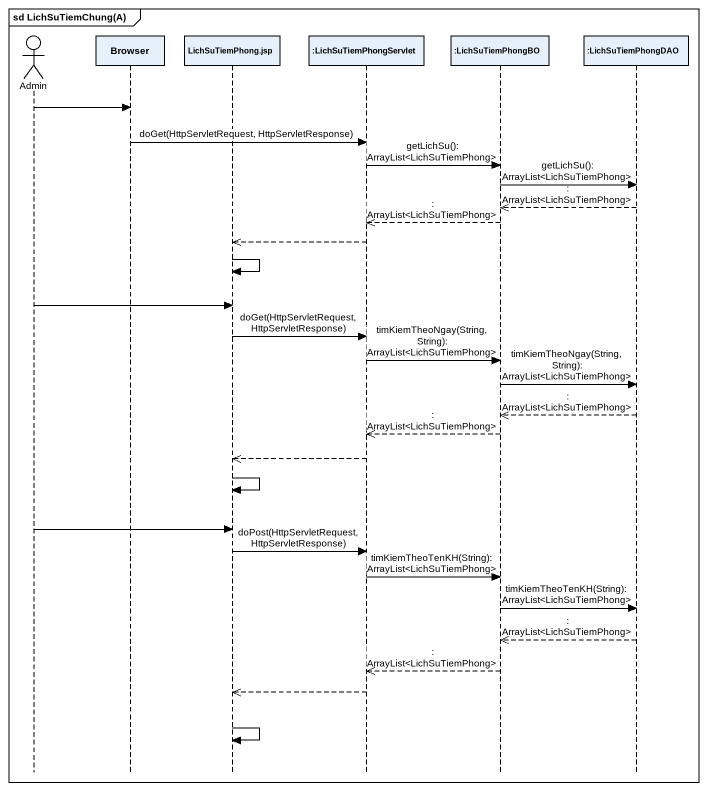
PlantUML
@startuml
mainframe sd LichSuTiemChung(A)
hide footbox
actor Admin
participant Browser
participant "LichSuTiemPhong.jsp" as LichSuTiemPhong_jsp
participant ":LichSuTiemPhongServlet" as LichSuTiemPhongServlet
participant ":LichSuTiemPhongBO" as LichSuTiemPhongBO
participant ":LichSuTiemPhongDAO" as LichSuTiemPhongDAO

Admin -> Browser
Browser -> LichSuTiemPhongServlet : doGet(HttpServletRequest, HttpServletResponse)
LichSuTiemPhongServlet -> LichSuTiemPhongBO : getLichSu(): ArrayList<LichSuTiemPhong>
LichSuTiemPhongBO -> LichSuTiemPhongDAO : getLichSu(): ArrayList<LichSuTiemPhong>
LichSuTiemPhongDAO -->> LichSuTiemPhongBO : : ArrayList<LichSuTiemPhong>
LichSuTiemPhongBO -->> LichSuTiemPhongServlet : : ArrayList<LichSuTiemPhong>
LichSuTiemPhongServlet -->> LichSuTiemPhong_jsp
LichSuTiemPhong_jsp -> LichSuTiemPhong_jsp
Admin -> LichSuTiemPhong_jsp
LichSuTiemPhong_jsp -> LichSuTiemPhongServlet : doGet(HttpServletRequest, HttpServletResponse)
LichSuTiemPhongServlet -> LichSuTiemPhongBO : timKiemTheoNgay(String, String): ArrayList<LichSuTiemPhong>
LichSuTiemPhongBO -> LichSuTiemPhongDAO : timKiemTheoNgay(String, String): ArrayList<LichSuTiemPhong>
LichSuTiemPhongDAO -->> LichSuTiemPhongBO : : ArrayList<LichSuTiemPhong>
LichSuTiemPhongBO -->> LichSuTiemPhongServlet : : ArrayList<LichSuTiemPhong>
LichSuTiemPhongServlet -->> LichSuTiemPhong_jsp
LichSuTiemPhong_jsp -> LichSuTiemPhong_jsp
Admin -> LichSuTiemPhong_jsp
LichSuTiemPhong_jsp -> LichSuTiemPhongServlet : doPost(HttpServletRequest, HttpServletResponse)
LichSuTiemPhongServlet -> LichSuTiemPhongBO : timKiemTheoTenKH(String): ArrayList<LichSuTiemPhong>
LichSuTiemPhongBO -> LichSuTiemPhongDAO : timKiemTheoTenKH(String): ArrayList<LichSuTiemPhong>
LichSuTiemPhongDAO -->> LichSuTiemPhongBO : : ArrayList<LichSuTiemPhong>
LichSuTiemPhongBO -->> LichSuTiemPhongServlet : : ArrayList<LichSuTiemPhong>
LichSuTiemPhongServlet -->> LichSuTiemPhong_jsp
LichSuTiemPhong_jsp -> LichSuTiemPhong_jsp
@enduml
